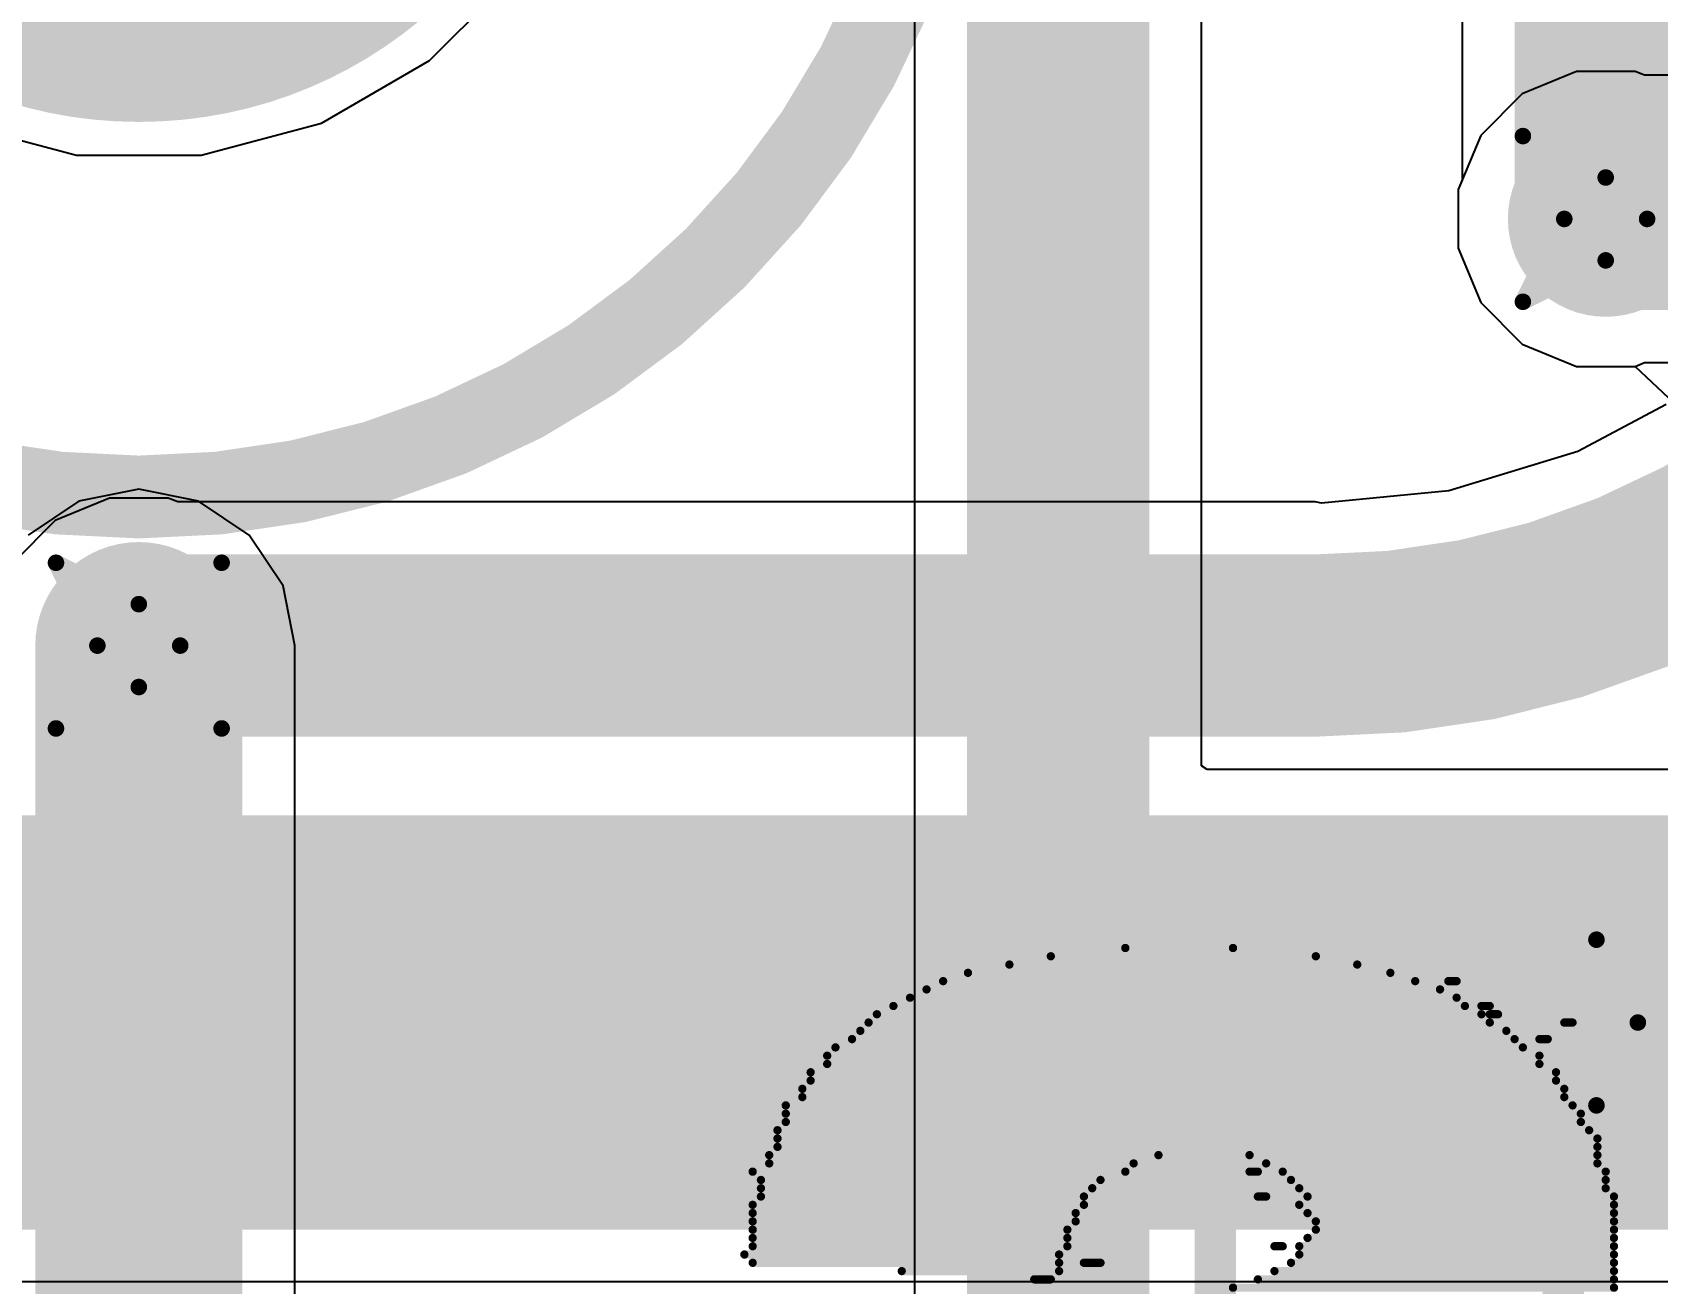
# Model space of a CAD drawing. Header units: inches. Extents: x -0.9 to 13.3, y -2.2 to 2.7.
# Drawn here: x 0.6174 to 0.8137, y -0.3275 to -0.1765 of the extents above; entities that cross this region are included whole.
import ezdxf

# ---------------------------------------------------------------- set-up
doc = ezdxf.new("R2010")
doc.units = ezdxf.units.IN
doc.header["$MEASUREMENT"] = 0
for name, color, linetype in [('Board Outline', 216, 'Continuous'), ('Bottom Layer', 5, 'Continuous'), ('Bottom Overlay', 54, 'Continuous'), ('Bottom Solder', 6, 'Continuous'), ('Dimension', 6, 'Continuous'), ('Drill Drawing', 1, 'Continuous'), ('Multi-Layer', 9, 'Continuous'), ('Top Layer', 1, 'Continuous'), ('Top Overlay', 2, 'Continuous'), ('Top Paste', 8, 'Continuous'), ('Top Solder', 216, 'Continuous'), ('Via Holes', 16, 'Continuous')]:
    doc.layers.add(name, color=color, linetype=linetype)
doc.styles.add('Arial', font='', dxfattribs={"height": 0.2})
doc.styles.get('Arial').set_extended_font_data('Arial')

# ---------------------------------------------------------------- blocks, each defined once
blk = doc.blocks.new('R___0603_91')
at = {"layer": 'Top Layer'}
for points in [[(-0.015, 0.0175), (-0.015, -0.0175), (-0.045, -0.0175), (-0.045, 0.0175)], [(0.045, 0.0175), (0.045, -0.0175), (0.015, -0.0175), (0.015, 0.0175)]]:
    blk.add_hatch(color=1, dxfattribs=at).paths.add_polyline_path(points)
at = {"layer": 'Top Paste'}
for points in [[(-0.015, 0.0175), (-0.015, -0.0175), (-0.045, -0.0175), (-0.045, 0.0175)], [(0.045, 0.0175), (0.045, -0.0175), (0.015, -0.0175), (0.015, 0.0175)]]:
    blk.add_hatch(color=8, dxfattribs=at).paths.add_polyline_path(points)
at = {"layer": 'Top Solder'}
for points in [[(-0.011, 0.0215), (-0.011, -0.0215), (-0.049, -0.0215), (-0.049, 0.0215)], [(0.049, 0.0215), (0.049, -0.0215), (0.011, -0.0215), (0.011, 0.0215)]]:
    blk.add_hatch(color=216, dxfattribs=at).paths.add_polyline_path(points)
at = {"layer": 'Top Overlay', "const_width": 0.005}
for points in [[(-0.048, 0.021), (0.048, 0.021)], [(-0.048, 0.021), (-0.048, -0.021)], [(0.048, 0.021), (0.048, -0.021)], [(-0.048, -0.021), (0.048, -0.021)]]:
    blk.add_lwpolyline(points, dxfattribs=at)
at = {"layer": 'Top Overlay', "const_width": 0.0025}
for points in [[(-0.04925, 0.021, 1), (-0.04675, 0.021, 1)], [(-0.04925, 0.021, 1), (-0.04675, 0.021, 1)], [(0.04675, 0.021, 1), (0.04925, 0.021, 1)], [(0.04675, 0.021, 1), (0.04925, 0.021, 1)], [(-0.04925, -0.021, 1), (-0.04675, -0.021, 1)], [(-0.04925, -0.021, 1), (-0.04675, -0.021, 1)], [(0.04675, -0.021, 1), (0.04925, -0.021, 1)], [(0.04675, -0.021, 1), (0.04925, -0.021, 1)]]:
    blk.add_lwpolyline(points, format="xyb", close=True, dxfattribs=at)

msp = doc.modelspace()

# ---------------------------------------------------------------- hatches: boundary and pattern name
at = {"layer": 'Bottom Layer'}
h = msp.add_hatch(color=5, dxfattribs=at)
edge = h.paths.add_edge_path()
edge.add_arc((0.63028, -0.13419), 0.05118, 0, 360)
h = msp.add_hatch(color=5, dxfattribs=at)
edge = h.paths.add_edge_path()
edge.add_arc((0.8074, -0.19905), 0.01181, 0, 360)
h = msp.add_hatch(color=5, dxfattribs=at)
edge = h.paths.add_edge_path()
edge.add_arc((0.63028, -0.25055), 0.01181, 0, 360)
h = msp.add_hatch(color=5, dxfattribs=at)
edge = h.paths.add_edge_path()
edge.add_arc((0.81628, -0.29605), 0.01181, 0, 360)
at = {"layer": 'Bottom Solder'}
h = msp.add_hatch(color=6, dxfattribs=at)
edge = h.paths.add_edge_path()
edge.add_arc((0.63028, -0.13419), 0.05315, 0, 360)
at = {"layer": 'Multi-Layer'}
h = msp.add_hatch(color=9, dxfattribs=at)
edge = h.paths.add_edge_path()
edge.add_arc((0.63028, -0.13419), 0.05118, 0, 360)
at = {"layer": 'Top Layer'}
h = msp.add_hatch(color=1, dxfattribs=at)
edge = h.paths.add_edge_path()
edge.add_arc((0.63028, -0.13419), 0.05118, 0, 360)
h = msp.add_hatch(color=1, dxfattribs=at)
edge = h.paths.add_edge_path()
edge.add_arc((0.8074, -0.19905), 0.01181, 0, 360)
h = msp.add_hatch(color=1, dxfattribs=at)
edge = h.paths.add_edge_path()
edge.add_arc((0.63028, -0.25055), 0.01181, 0, 360)
msp.add_hatch(color=1, dxfattribs=at).paths.add_polyline_path([(0.75928, -0.32005), (0.83908, -0.32005), (0.83908, -0.272), (0.75928, -0.272)])
h = msp.add_hatch(color=1, dxfattribs=at)
edge = h.paths.add_edge_path()
edge.add_arc((0.81628, -0.29605), 0.01181, 0, 360)
at = {"layer": 'Top Solder'}
h = msp.add_hatch(color=216, dxfattribs=at)
edge = h.paths.add_edge_path()
edge.add_arc((0.63028, -0.13419), 0.05315, 0, 360)
at = {"layer": 'Via Holes'}
h = msp.add_hatch(color=7, dxfattribs=at)
edge = h.paths.add_edge_path()
edge.add_arc((0.8074, -0.19905), 0.00591, 0, 360)
h = msp.add_hatch(color=7, dxfattribs=at)
edge = h.paths.add_edge_path()
edge.add_arc((0.63028, -0.25055), 0.00591, 0, 360)
h = msp.add_hatch(color=7, dxfattribs=at)
edge = h.paths.add_edge_path()
edge.add_arc((0.81628, -0.29605), 0.00591, 0, 360)

# ---------------------------------------------------------------- linework, layer by layer
at = {"layer": 'Board Outline', "const_width": 0.01}
msp.add_lwpolyline([(1.99867, 0.21567, -1.122171), (-0.01159, -1.51329)], format="xyb", dxfattribs=at)
msp.add_lwpolyline([(0.7287, -0.13419, 1), (0.53185, -0.13419, 1)], format="xyb", close=True, dxfattribs=at)
at = {"layer": 'Bottom Layer'}
for p, q in [((0.79007, -0.08117), (0.79007, -0.19435)), ((0.66539, -0.17994), (0.67603, -0.1693)), ((0.65235, -0.18747), (0.66539, -0.17994)), ((0.60821, -0.18747), (0.62275, -0.19137)), ((0.63781, -0.19137), (0.65235, -0.18747)), ((0.62275, -0.19137), (0.63781, -0.19137)), ((0.79007, -0.19435), (0.78959, -0.1955)), ((0.78959, -0.1955), (0.78959, -0.20259)), ((0.78959, -0.20259), (0.79231, -0.20914)), ((0.79231, -0.20914), (0.79732, -0.21415)), ((0.79732, -0.21415), (0.80386, -0.21686)), ((0.80386, -0.21686), (0.81095, -0.21686)), ((0.81095, -0.21686), (0.81495, -0.22061)), ((0.8147, -0.22143), (0.80402, -0.22714)), ((0.80402, -0.22714), (0.78847, -0.23185)), ((0.62674, -0.23274), (0.62019, -0.23545)), ((0.63382, -0.23274), (0.62674, -0.23274)), ((0.63498, -0.23321), (0.63382, -0.23274)), ((0.7723, -0.23321), (0.63498, -0.23321)), ((0.77308, -0.23337), (0.7723, -0.23321)), ((0.78847, -0.23185), (0.77308, -0.23337)), ((0.62019, -0.23545), (0.61518, -0.24046)), ((0.36634, -0.32731), (0.8687, -0.32731))]:
    msp.add_line(p, q, dxfattribs=at)
for points, const_width in [([(0.8074, -0.19905), (0.8074, -0.08117)], 0.022), ([(0.63028, -0.25055), (0.7723, -0.25055)], 0.022), ([(0.36634, -0.29605), (0.81628, -0.29605)], 0.05), ([(0.81628, -0.29605), (0.8687, -0.29605)], 0.05)]:
    msp.add_lwpolyline(points, dxfattribs=dict(at, const_width=const_width))
for points, const_width in [([(0.8019, -0.19905, 1), (0.8129, -0.19905, 1)], 0.011), ([(0.62478, -0.25055, 1), (0.63578, -0.25055, 1)], 0.011), ([(0.7668, -0.25055, 1), (0.7778, -0.25055, 1)], 0.011), ([(0.7668, -0.25055, 1), (0.7778, -0.25055, 1)], 0.011), ([(0.80378, -0.29605, 1), (0.82878, -0.29605, 1)], 0.025), ([(0.80378, -0.29605, 1), (0.82878, -0.29605, 1)], 0.025)]:
    msp.add_lwpolyline(points, format="xyb", close=True, dxfattribs=dict(at, const_width=const_width))
at = {"layer": 'Bottom Layer', "const_width": 0.022}
msp.add_lwpolyline([(0.84301, -0.22126, -0.198912), (0.7723, -0.25055)], format="xyb", dxfattribs=at)
at = {"layer": 'Bottom Overlay', "const_width": 0.001}
for points in [[(0.7404, -0.28805), (0.7724, -0.28805)], [(0.7494, -0.28705), (0.7624, -0.28705)], [(0.7304, -0.29005), (0.7814, -0.29005)], [(0.7354, -0.28905), (0.7774, -0.28905)], [(0.7254, -0.29205), (0.7874, -0.29205)], [(0.7274, -0.29105), (0.7844, -0.29105)], [(0.7884, -0.29105), (0.7894, -0.29105)], [(0.7214, -0.29405), (0.7904, -0.29405)], [(0.7234, -0.29305), (0.7894, -0.29305)], [(0.7924, -0.29405), (0.7934, -0.29405)], [(0.7184, -0.29605), (0.7934, -0.29605)], [(0.7194, -0.29505), (0.7924, -0.29505)], [(0.7934, -0.29505), (0.7944, -0.29505)], [(0.8024, -0.29605), (0.8034, -0.29605)], [(0.7164, -0.29805), (0.7964, -0.29805)], [(0.7174, -0.29705), (0.7954, -0.29705)], [(0.7994, -0.29805), (0.8004, -0.29805)], [(0.7134, -0.30005), (0.7994, -0.30005)], [(0.7144, -0.29905), (0.7974, -0.29905)], [(0.7114, -0.30205), (0.8014, -0.30205)], [(0.7134, -0.30105), (0.7994, -0.30105)], [(0.7104, -0.30405), (0.8024, -0.30405)], [(0.7114, -0.30305), (0.8014, -0.30305)], [(0.7084, -0.30605), (0.8034, -0.30605)], [(0.7104, -0.30505), (0.8024, -0.30505)], [(0.7084, -0.30705), (0.8044, -0.30705)], [(0.7084, -0.30805), (0.8044, -0.30805)], [(0.7074, -0.30905), (0.8054, -0.30905)], [(0.7074, -0.31005), (0.8064, -0.31005)], [(0.7064, -0.31205), (0.7534, -0.31205)], [(0.7074, -0.31105), (0.8064, -0.31105)], [(0.7644, -0.31205), (0.8064, -0.31205)], [(0.7044, -0.31405), (0.7494, -0.31405)], [(0.7064, -0.31305), (0.7504, -0.31305)], [(0.7644, -0.31405), (0.7654, -0.31405)], [(0.7664, -0.31305), (0.8064, -0.31305)], [(0.7684, -0.31405), (0.8074, -0.31405)], [(0.7054, -0.31505), (0.7464, -0.31505)], [(0.7054, -0.31605), (0.7454, -0.31605)], [(0.7694, -0.31505), (0.8074, -0.31505)], [(0.7704, -0.31605), (0.8074, -0.31605)], [(0.7044, -0.31805), (0.7444, -0.31805)], [(0.7054, -0.31705), (0.7444, -0.31705)], [(0.7654, -0.31705), (0.7664, -0.31705)], [(0.7704, -0.31805), (0.8084, -0.31805)], [(0.7714, -0.31705), (0.8084, -0.31705)], [(0.7044, -0.31905), (0.7434, -0.31905)], [(0.7044, -0.32005), (0.7434, -0.32005)], [(0.7714, -0.31905), (0.8084, -0.31905)], [(0.7724, -0.32005), (0.8084, -0.32005)], [(0.7044, -0.32105), (0.7424, -0.32105)], [(0.7044, -0.32205), (0.7424, -0.32205)], [(0.7714, -0.32205), (0.8084, -0.32205)], [(0.7724, -0.32105), (0.8084, -0.32105)], [(0.7034, -0.32405), (0.7414, -0.32405)], [(0.7044, -0.32305), (0.7424, -0.32305)], [(0.7674, -0.32305), (0.7684, -0.32305)], [(0.7704, -0.32305), (0.8084, -0.32305)], [(0.7704, -0.32405), (0.8084, -0.32405)], [(0.7044, -0.32505), (0.7414, -0.32505)], [(0.7224, -0.32605), (0.7414, -0.32605)], [(0.7444, -0.32505), (0.7464, -0.32505)], [(0.7674, -0.32605), (0.8084, -0.32605)], [(0.7694, -0.32505), (0.8084, -0.32505)], [(0.7384, -0.32705), (0.7404, -0.32705)], [(0.7624, -0.32805), (0.8084, -0.32805)], [(0.7654, -0.32705), (0.8084, -0.32705)]]:
    msp.add_lwpolyline(points, dxfattribs=at)
at = {"layer": 'Bottom Overlay', "const_width": 0.0005}
for points in [[(0.74015, -0.28805, 1), (0.74065, -0.28805, 1)], [(0.74915, -0.28705, 1), (0.74965, -0.28705, 1)], [(0.76215, -0.28705, 1), (0.76265, -0.28705, 1)], [(0.77215, -0.28805, 1), (0.77265, -0.28805, 1)], [(0.73015, -0.29005, 1), (0.73065, -0.29005, 1)], [(0.73515, -0.28905, 1), (0.73565, -0.28905, 1)], [(0.77715, -0.28905, 1), (0.77765, -0.28905, 1)], [(0.78115, -0.29005, 1), (0.78165, -0.29005, 1)], [(0.72515, -0.29205, 1), (0.72565, -0.29205, 1)], [(0.72715, -0.29105, 1), (0.72765, -0.29105, 1)], [(0.78415, -0.29105, 1), (0.78465, -0.29105, 1)], [(0.78715, -0.29205, 1), (0.78765, -0.29205, 1)], [(0.78815, -0.29105, 1), (0.78865, -0.29105, 1)], [(0.78915, -0.29105, 1), (0.78965, -0.29105, 1)], [(0.72115, -0.29405, 1), (0.72165, -0.29405, 1)], [(0.72315, -0.29305, 1), (0.72365, -0.29305, 1)], [(0.78915, -0.29305, 1), (0.78965, -0.29305, 1)], [(0.79015, -0.29405, 1), (0.79065, -0.29405, 1)], [(0.79215, -0.29405, 1), (0.79265, -0.29405, 1)], [(0.79315, -0.29405, 1), (0.79365, -0.29405, 1)], [(0.71815, -0.29605, 1), (0.71865, -0.29605, 1)], [(0.71915, -0.29505, 1), (0.71965, -0.29505, 1)], [(0.79215, -0.29505, 1), (0.79265, -0.29505, 1)], [(0.79315, -0.29505, 1), (0.79365, -0.29505, 1)], [(0.79315, -0.29605, 1), (0.79365, -0.29605, 1)], [(0.79415, -0.29505, 1), (0.79465, -0.29505, 1)], [(0.80215, -0.29605, 1), (0.80265, -0.29605, 1)], [(0.80315, -0.29605, 1), (0.80365, -0.29605, 1)], [(0.71615, -0.29805, 1), (0.71665, -0.29805, 1)], [(0.71715, -0.29705, 1), (0.71765, -0.29705, 1)], [(0.79515, -0.29705, 1), (0.79565, -0.29705, 1)], [(0.79615, -0.29805, 1), (0.79665, -0.29805, 1)], [(0.79915, -0.29805, 1), (0.79965, -0.29805, 1)], [(0.80015, -0.29805, 1), (0.80065, -0.29805, 1)], [(0.71315, -0.30005, 1), (0.71365, -0.30005, 1)], [(0.71415, -0.29905, 1), (0.71465, -0.29905, 1)], [(0.79715, -0.29905, 1), (0.79765, -0.29905, 1)], [(0.79915, -0.30005, 1), (0.79965, -0.30005, 1)], [(0.71115, -0.30205, 1), (0.71165, -0.30205, 1)], [(0.71315, -0.30105, 1), (0.71365, -0.30105, 1)], [(0.79915, -0.30105, 1), (0.79965, -0.30105, 1)], [(0.80115, -0.30205, 1), (0.80165, -0.30205, 1)], [(0.71015, -0.30405, 1), (0.71065, -0.30405, 1)], [(0.71115, -0.30305, 1), (0.71165, -0.30305, 1)], [(0.80115, -0.30305, 1), (0.80165, -0.30305, 1)], [(0.80215, -0.30405, 1), (0.80265, -0.30405, 1)], [(0.70815, -0.30605, 1), (0.70865, -0.30605, 1)], [(0.71015, -0.30505, 1), (0.71065, -0.30505, 1)], [(0.80215, -0.30505, 1), (0.80265, -0.30505, 1)], [(0.80315, -0.30605, 1), (0.80365, -0.30605, 1)], [(0.70815, -0.30705, 1), (0.70865, -0.30705, 1)], [(0.70815, -0.30805, 1), (0.70865, -0.30805, 1)], [(0.80415, -0.30705, 1), (0.80465, -0.30705, 1)], [(0.80415, -0.30805, 1), (0.80465, -0.30805, 1)], [(0.70715, -0.30905, 1), (0.70765, -0.30905, 1)], [(0.70715, -0.31005, 1), (0.70765, -0.31005, 1)], [(0.80515, -0.30905, 1), (0.80565, -0.30905, 1)], [(0.80615, -0.31005, 1), (0.80665, -0.31005, 1)], [(0.70615, -0.31205, 1), (0.70665, -0.31205, 1)], [(0.70715, -0.31105, 1), (0.70765, -0.31105, 1)], [(0.75315, -0.31205, 1), (0.75365, -0.31205, 1)], [(0.76415, -0.31205, 1), (0.76465, -0.31205, 1)], [(0.80615, -0.31105, 1), (0.80665, -0.31105, 1)], [(0.80615, -0.31205, 1), (0.80665, -0.31205, 1)], [(0.70415, -0.31405, 1), (0.70465, -0.31405, 1)], [(0.70615, -0.31305, 1), (0.70665, -0.31305, 1)], [(0.74915, -0.31405, 1), (0.74965, -0.31405, 1)], [(0.75015, -0.31305, 1), (0.75065, -0.31305, 1)], [(0.76415, -0.31405, 1), (0.76465, -0.31405, 1)], [(0.76515, -0.31405, 1), (0.76565, -0.31405, 1)], [(0.76615, -0.31305, 1), (0.76665, -0.31305, 1)], [(0.76815, -0.31405, 1), (0.76865, -0.31405, 1)], [(0.80615, -0.31305, 1), (0.80665, -0.31305, 1)], [(0.80715, -0.31405, 1), (0.80765, -0.31405, 1)], [(0.70515, -0.31505, 1), (0.70565, -0.31505, 1)], [(0.70515, -0.31605, 1), (0.70565, -0.31605, 1)], [(0.74515, -0.31605, 1), (0.74565, -0.31605, 1)], [(0.74615, -0.31505, 1), (0.74665, -0.31505, 1)], [(0.76915, -0.31505, 1), (0.76965, -0.31505, 1)], [(0.77015, -0.31605, 1), (0.77065, -0.31605, 1)], [(0.80715, -0.31505, 1), (0.80765, -0.31505, 1)], [(0.80715, -0.31605, 1), (0.80765, -0.31605, 1)], [(0.70415, -0.31805, 1), (0.70465, -0.31805, 1)], [(0.70515, -0.31705, 1), (0.70565, -0.31705, 1)], [(0.74415, -0.31705, 1), (0.74465, -0.31705, 1)], [(0.74415, -0.31805, 1), (0.74465, -0.31805, 1)], [(0.76515, -0.31705, 1), (0.76565, -0.31705, 1)], [(0.76615, -0.31705, 1), (0.76665, -0.31705, 1)], [(0.77015, -0.31805, 1), (0.77065, -0.31805, 1)], [(0.77115, -0.31705, 1), (0.77165, -0.31705, 1)], [(0.80815, -0.31705, 1), (0.80865, -0.31705, 1)], [(0.80815, -0.31805, 1), (0.80865, -0.31805, 1)], [(0.70415, -0.31905, 1), (0.70465, -0.31905, 1)], [(0.70415, -0.32005, 1), (0.70465, -0.32005, 1)], [(0.74315, -0.31905, 1), (0.74365, -0.31905, 1)], [(0.74315, -0.32005, 1), (0.74365, -0.32005, 1)], [(0.77115, -0.31905, 1), (0.77165, -0.31905, 1)], [(0.77215, -0.32005, 1), (0.77265, -0.32005, 1)], [(0.80815, -0.31905, 1), (0.80865, -0.31905, 1)], [(0.80815, -0.32005, 1), (0.80865, -0.32005, 1)], [(0.70415, -0.32105, 1), (0.70465, -0.32105, 1)], [(0.70415, -0.32205, 1), (0.70465, -0.32205, 1)], [(0.74215, -0.32105, 1), (0.74265, -0.32105, 1)], [(0.74215, -0.32205, 1), (0.74265, -0.32205, 1)], [(0.77115, -0.32205, 1), (0.77165, -0.32205, 1)], [(0.77215, -0.32105, 1), (0.77265, -0.32105, 1)], [(0.80815, -0.32105, 1), (0.80865, -0.32105, 1)], [(0.80815, -0.32205, 1), (0.80865, -0.32205, 1)], [(0.70315, -0.32405, 1), (0.70365, -0.32405, 1)], [(0.70415, -0.32305, 1), (0.70465, -0.32305, 1)], [(0.74115, -0.32405, 1), (0.74165, -0.32405, 1)], [(0.74215, -0.32305, 1), (0.74265, -0.32305, 1)], [(0.76715, -0.32305, 1), (0.76765, -0.32305, 1)], [(0.76815, -0.32305, 1), (0.76865, -0.32305, 1)], [(0.77015, -0.32305, 1), (0.77065, -0.32305, 1)], [(0.77015, -0.32405, 1), (0.77065, -0.32405, 1)], [(0.80815, -0.32305, 1), (0.80865, -0.32305, 1)], [(0.80815, -0.32405, 1), (0.80865, -0.32405, 1)], [(0.70415, -0.32505, 1), (0.70465, -0.32505, 1)], [(0.72215, -0.32605, 1), (0.72265, -0.32605, 1)], [(0.74115, -0.32505, 1), (0.74165, -0.32505, 1)], [(0.74115, -0.32605, 1), (0.74165, -0.32605, 1)], [(0.74415, -0.32505, 1), (0.74465, -0.32505, 1)], [(0.74615, -0.32505, 1), (0.74665, -0.32505, 1)], [(0.76715, -0.32605, 1), (0.76765, -0.32605, 1)], [(0.76915, -0.32505, 1), (0.76965, -0.32505, 1)], [(0.80815, -0.32505, 1), (0.80865, -0.32505, 1)], [(0.80815, -0.32605, 1), (0.80865, -0.32605, 1)], [(0.73815, -0.32705, 1), (0.73865, -0.32705, 1)], [(0.74015, -0.32705, 1), (0.74065, -0.32705, 1)], [(0.76215, -0.32805, 1), (0.76265, -0.32805, 1)], [(0.76515, -0.32705, 1), (0.76565, -0.32705, 1)], [(0.80815, -0.32705, 1), (0.80865, -0.32705, 1)], [(0.80815, -0.32805, 1), (0.80865, -0.32805, 1)]]:
    msp.add_lwpolyline(points, format="xyb", close=True, dxfattribs=at)
at = {"layer": 'Dimension', "const_width": 0.01}
msp.add_lwpolyline([(0.04081, 0.0156, -3.064051), (0.02964, -1.5299)], format="xyb", dxfattribs=at)
at = {"layer": 'Drill Drawing', "const_width": 0.002}
for points in [[(0.7974, -0.18905), (0.8074, -0.19405)], [(0.7974, -0.18905), (0.8024, -0.19905)], [(0.8074, -0.19405), (0.8174, -0.18905)], [(0.8124, -0.19905), (0.8174, -0.18905)], [(0.7974, -0.20905), (0.8024, -0.19905)], [(0.8124, -0.19905), (0.8174, -0.20905)], [(0.7974, -0.20905), (0.8074, -0.20405)], [(0.8074, -0.20405), (0.8174, -0.20905)], [(0.62028, -0.24055), (0.63028, -0.24555)], [(0.62028, -0.24055), (0.62528, -0.25055)], [(0.63028, -0.24555), (0.64028, -0.24055)], [(0.63528, -0.25055), (0.64028, -0.24055)], [(0.62028, -0.26055), (0.62528, -0.25055)], [(0.63528, -0.25055), (0.64028, -0.26055)], [(0.62028, -0.26055), (0.63028, -0.25555)], [(0.63028, -0.25555), (0.64028, -0.26055)], [(0.80628, -0.28605), (0.81628, -0.29105)], [(0.80628, -0.28605), (0.81128, -0.29605)], [(0.80628, -0.30605), (0.81128, -0.29605)], [(0.80628, -0.30605), (0.81628, -0.30105)]]:
    msp.add_lwpolyline(points, dxfattribs=at)
at = {"layer": 'Drill Drawing', "const_width": 0.001}
for points in [[(0.7969, -0.18905, 1), (0.7979, -0.18905, 1)], [(0.7969, -0.18905, 1), (0.7979, -0.18905, 1)], [(0.8069, -0.19405, 1), (0.8079, -0.19405, 1)], [(0.8069, -0.19405, 1), (0.8079, -0.19405, 1)], [(0.8019, -0.19905, 1), (0.8029, -0.19905, 1)], [(0.8019, -0.19905, 1), (0.8029, -0.19905, 1)], [(0.8119, -0.19905, 1), (0.8129, -0.19905, 1)], [(0.8119, -0.19905, 1), (0.8129, -0.19905, 1)], [(0.8069, -0.20405, 1), (0.8079, -0.20405, 1)], [(0.8069, -0.20405, 1), (0.8079, -0.20405, 1)], [(0.7969, -0.20905, 1), (0.7979, -0.20905, 1)], [(0.7969, -0.20905, 1), (0.7979, -0.20905, 1)], [(0.61978, -0.24055, 1), (0.62078, -0.24055, 1)], [(0.61978, -0.24055, 1), (0.62078, -0.24055, 1)], [(0.63978, -0.24055, 1), (0.64078, -0.24055, 1)], [(0.63978, -0.24055, 1), (0.64078, -0.24055, 1)], [(0.62978, -0.24555, 1), (0.63078, -0.24555, 1)], [(0.62978, -0.24555, 1), (0.63078, -0.24555, 1)], [(0.62478, -0.25055, 1), (0.62578, -0.25055, 1)], [(0.62478, -0.25055, 1), (0.62578, -0.25055, 1)], [(0.63478, -0.25055, 1), (0.63578, -0.25055, 1)], [(0.63478, -0.25055, 1), (0.63578, -0.25055, 1)], [(0.62978, -0.25555, 1), (0.63078, -0.25555, 1)], [(0.62978, -0.25555, 1), (0.63078, -0.25555, 1)], [(0.61978, -0.26055, 1), (0.62078, -0.26055, 1)], [(0.61978, -0.26055, 1), (0.62078, -0.26055, 1)], [(0.63978, -0.26055, 1), (0.64078, -0.26055, 1)], [(0.63978, -0.26055, 1), (0.64078, -0.26055, 1)], [(0.80578, -0.28605, 1), (0.80678, -0.28605, 1)], [(0.80578, -0.28605, 1), (0.80678, -0.28605, 1)], [(0.81078, -0.29605, 1), (0.81178, -0.29605, 1)], [(0.81078, -0.29605, 1), (0.81178, -0.29605, 1)], [(0.80578, -0.30605, 1), (0.80678, -0.30605, 1)], [(0.80578, -0.30605, 1), (0.80678, -0.30605, 1)]]:
    msp.add_lwpolyline(points, format="xyb", close=True, dxfattribs=at)
at = {"layer": 'Top Layer'}
for p, q in [((0.72395, -0.04362), (0.72395, -0.34081)), ((0.75861, -0.26506), (0.75861, -0.04362)), ((0.66539, -0.17994), (0.67603, -0.1693)), ((0.65235, -0.18747), (0.66539, -0.17994)), ((0.80386, -0.18124), (0.79732, -0.18395)), ((0.81095, -0.18124), (0.80386, -0.18124)), ((0.8121, -0.18171), (0.81095, -0.18124)), ((0.83245, -0.18171), (0.8121, -0.18171)), ((0.79732, -0.18395), (0.79231, -0.18896)), ((0.60821, -0.18747), (0.62275, -0.19137)), ((0.63781, -0.19137), (0.65235, -0.18747)), ((0.79231, -0.18896), (0.78959, -0.1955)), ((0.62275, -0.19137), (0.63781, -0.19137)), ((0.78959, -0.1955), (0.78959, -0.20259)), ((0.78959, -0.20259), (0.79231, -0.20914)), ((0.79231, -0.20914), (0.79732, -0.21415)), ((0.79732, -0.21415), (0.80386, -0.21686)), ((0.80386, -0.21686), (0.81095, -0.21686)), ((0.81095, -0.21686), (0.8121, -0.21638)), ((0.8121, -0.21638), (0.83245, -0.21638)), ((0.62306, -0.23312), (0.61694, -0.23721)), ((0.63028, -0.23168), (0.62306, -0.23312)), ((0.6375, -0.23312), (0.63028, -0.23168)), ((0.64362, -0.23721), (0.6375, -0.23312)), ((0.6477, -0.24333), (0.64362, -0.23721)), ((0.64914, -0.25055), (0.6477, -0.24333)), ((0.64914, -0.37806), (0.64914, -0.25055)), ((0.75928, -0.26551), (0.75861, -0.26506)), ((0.83908, -0.26551), (0.75928, -0.26551))]:
    msp.add_line(p, q, dxfattribs=at)
for points, const_width in [([(0.74128, -0.36005), (0.74128, -0.04362)], 0.022), ([(0.8074, -0.19905), (0.83245, -0.19905)], 0.022), ([(0.63028, -0.4175), (0.63028, -0.25055)], 0.025)]:
    msp.add_lwpolyline(points, dxfattribs=dict(at, const_width=const_width))
for points, const_width in [([(0.8019, -0.19905, 1), (0.8129, -0.19905, 1)], 0.011), ([(0.62403, -0.25055, 1), (0.63653, -0.25055, 1)], 0.0125)]:
    msp.add_lwpolyline(points, format="xyb", close=True, dxfattribs=dict(at, const_width=const_width))

# ---------------------------------------------------------------- block references
at = {"rotation": 90}
msp.add_blockref('R___0603_91', (0.78128, -0.32605), dxfattribs=at)

# ---------------------------------------------------------------- texts
at = {"layer": 'Top Overlay', "style": 'Arial'}
msp.add_text('R21', height=0.04, rotation=90, dxfattribs=at).set_placement((0.74841, -0.36797))

doc.saveas('drawing.dxf')
